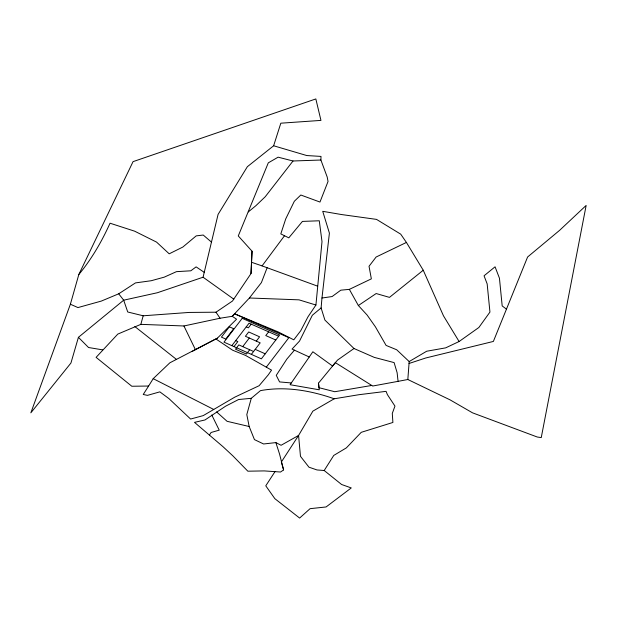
<?xml version="1.0" encoding="UTF-8"?>
<svg xmlns="http://www.w3.org/2000/svg" width="617" height="617" viewBox="0 0 617 617"><rect width="100%" height="100%" fill="white"/><g stroke="black" fill="none" stroke-linecap="round" stroke-linejoin="round"><path stroke-width="0.93" d="M148.612 386.034L143.244 394.471L147.44 395.366L159.849 391.857L168.896 398.574L190.614 419.043L203.232 415.611L234.707 397.186L259.109 385.718L268.287 374.827L271.549 370.131L245.396 355.338L232.671 350.24L215.873 338.934L169.852 362.811L153.209 378.661L148.612 386.034L131.814 386.25L96.098 357.359L117.801 334.09L140.838 324.357L183.935 325.969L220.053 318.233L232.239 316.313L234.599 313.806L278.02 331.846L293.792 339.828L300.726 330.743L307.976 316.837L315.927 305.029L322.005 241.609L319.282 220.778L302.423 221.41L288.795 237.846L280.804 233.905L285.748 218.858L294.324 201.281L300.811 195.011L319.968 202.052L328.036 181.491L327.195 177.025L320.902 160.019L320.994 156.417L306.772 155.546L273.632 145.774L247.348 166.713L218.079 214.4L203.078 277.218L157.327 292.751L123.685 300.186L78.413 337.329L70.932 363.035L30.85 412.835L70.384 304.227L78.814 274.534L133.056 161.639L315.835 98.936L320.956 120.4L280.82 123.192L273.632 145.774M70.384 304.227L77.943 307.575L101.281 301.096L118.703 293.808L123.685 300.186L127.734 311.994L143.19 315.788L189.157 312.433L215.989 312.202L232.47 301.042L251.003 273.57L252.052 251.204L238.27 235.941L268.295 162.849L278.113 157.173L293.013 160.991L320.902 160.019M251.003 273.57L252.052 251.204M409.032 363.482L425.699 357.999L493.369 341.44L527.604 256.996L559.65 230.295L586.15 205.438L541.248 437.6L537.253 437.013L472.537 412.835L450.063 399.862L407.829 379.509L409.179 361.562L396.692 349.77L386.088 345.412L375.398 326.802L367.107 315.04L358.361 305.523L349.353 289.365L340.8 290.175L332.1 296.553L321.966 298.026L321.11 307.937L324.889 320.038L353.988 348.512L374.295 357.39L394.109 362.595L397.124 372.714L398.073 381.352L372.691 386.026L335.37 362.649L318.488 383.157L319.259 389.805L290.098 384.707L312.858 351.759L332.532 366.012L337.514 360.097L353.988 348.512M321.966 298.026L329.401 233.118L322.73 211.322L341.533 214.546L376.524 219.39L400.718 234.159L406.418 242.435L423.247 270.231L443.476 315.835L459.102 341.517L478.869 327.488L489.944 312.079L487.16 283.882L484.052 275.799L495.065 266.806L499.446 278.205L502.184 305.916L506.457 309.171M251.273 398.304L246.808 414.57L249.168 426.509L254.451 439.62L263.598 443.978L275.868 442.597L281.082 445.281L298.574 435.455L312.865 411.146L334.213 398.79L358.847 394.718L386.088 391.348L387.368 394.579L394.957 406.102L392.289 413.429L392.898 422.46L361.253 432.324L346.353 447.888L333.758 455.431L324.195 470.509L317.015 469.953L308.955 467.185L300.471 456.31L298.574 435.455L281.352 462.002L283.596 469.907L280.534 472.02L264.23 470.91L247.841 471.195L232.987 455.978L222.992 446.685L194.509 422.367L204.975 419.969L225.591 406.202L238.571 399.531L251.273 398.304L260.459 390.638C285.139 386.057 310.775 390.515 334.213 398.79M140.838 324.357L143.19 315.788M267.13 267.739L261.4 282.617L249.391 297.996L232.239 316.313L236.573 319.205L216.297 339.227M209.394 435.085L211.091 432.478L219.228 430.157L211.778 414.986M275.059 471.542L265.765 485.818L274.858 498.675L299.631 518.064L310.081 508.67L326.092 506.958L351.258 487.931L341.602 484.499L324.195 470.509M251.528 262.271L262.071 265.896L284.537 235.709M231.853 345.659L249.052 323.2L278.691 336.234M233.982 346.607L237.83 341.587L235.694 340.638M251.188 324.141L248.389 327.804L246.26 326.848M242.72 346.631L249.314 338.016M249.684 349.746L246.384 354.05L235.517 349.199L238.818 344.888L253.587 351.482M256.286 341.124L259.587 336.813L248.713 331.961L245.419 336.273L260.189 342.867L251.374 354.374M268.65 331.815L265.78 335.563L275.784 340.029M266.297 367.161L288.879 337.669L234.599 313.806M293.013 160.991L265.233 196.746L255.885 205.7L248.281 211.924M294.417 350.163L286.866 359.071L276.254 375.367L279.578 381.923L291.309 382.956M78.814 274.534C91.617 259.063 101.805 241.502 110.034 223.207L134.622 231.174L156.556 242.103L169.205 253.826L182.817 247.062L196.198 235.879L203.224 235.038L211.307 241.972M321.11 307.937L312.341 315.241L299.553 341.031L292.049 349.075L309.256 356.988M423.247 270.231L389.474 297.379L376.162 293.538L358.361 305.523M118.703 293.808L135.485 282.902L151.227 280.727L164.222 277.156L176.454 271.657L190.823 270.801L196.121 266.868L204.212 272.336M409.179 361.562L426.663 351.235L445.705 347.849L459.102 341.517M192.134 351.428L217.377 338.162M406.418 242.435L376.108 257.027L369.028 266.282L371.357 278.861L349.353 289.365M398.073 381.352L407.829 379.509M371.773 385.448L334.753 391.726L319.02 387.707L318.488 383.157M249.391 297.996L299.021 299.847L315.927 305.029M102.669 349.87L88.547 347.518L78.413 337.329M249.168 426.509L227.071 421.303L216.629 411.925M262.071 265.896L317.423 286.08M255.214 349.353L265.225 353.819M153.201 378.661L213.737 409.464M203.078 277.218L233.804 299.168M134.838 326.547L176.485 359.426M215.989 312.202L220.053 318.233M183.935 325.969L195.435 349.685M275.868 442.59L279.54 454.027L283.596 469.907M229.347 326.786L221.426 337.129L225.776 339.072L233.696 328.73L229.347 326.786M242.226 318.318L223.979 342.142L261.377 358.839L279.632 335.008L242.226 318.318"/></g></svg>
